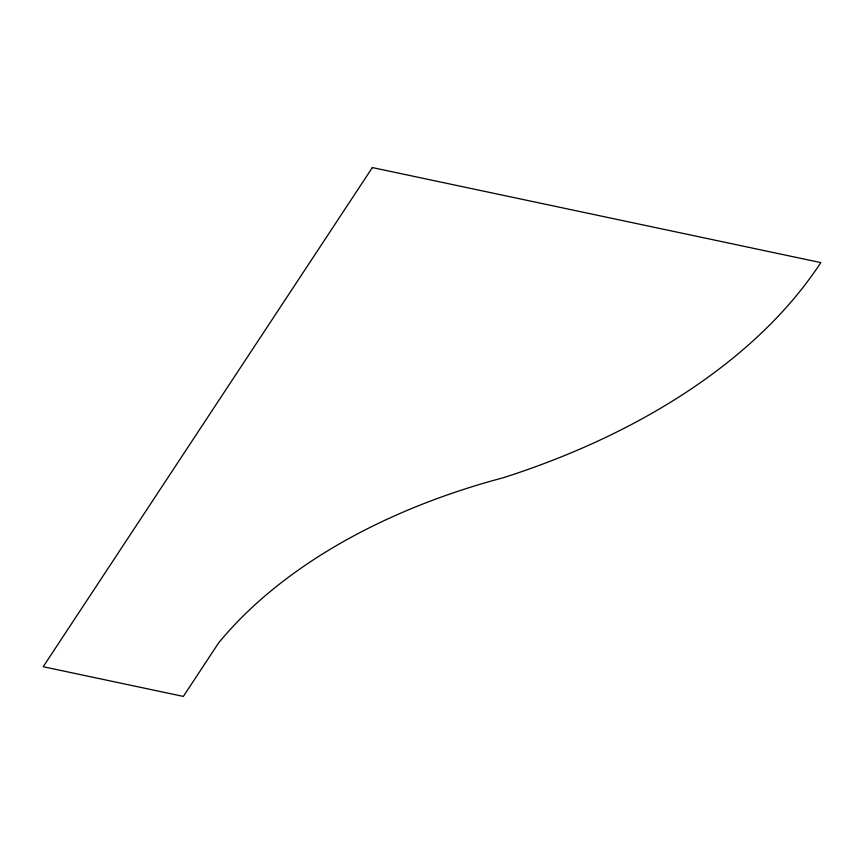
<?xml version="1.0" encoding="UTF-8"?>
<svg xmlns="http://www.w3.org/2000/svg" width="864" height="864" viewBox="0 0 864 864"><rect width="100%" height="100%" fill="white"/><g stroke="black" fill="none" stroke-linecap="round" stroke-linejoin="round"><path stroke-width="1.3" d="M372.362 167.584L43.2 666.727L183.341 696.416L218.603 642.935A517.169 317.693 -4.3 0 1 503.053 477.814A613.138 376.639 -4.3 0 0 820.8 262.591L372.362 167.584"/></g></svg>
